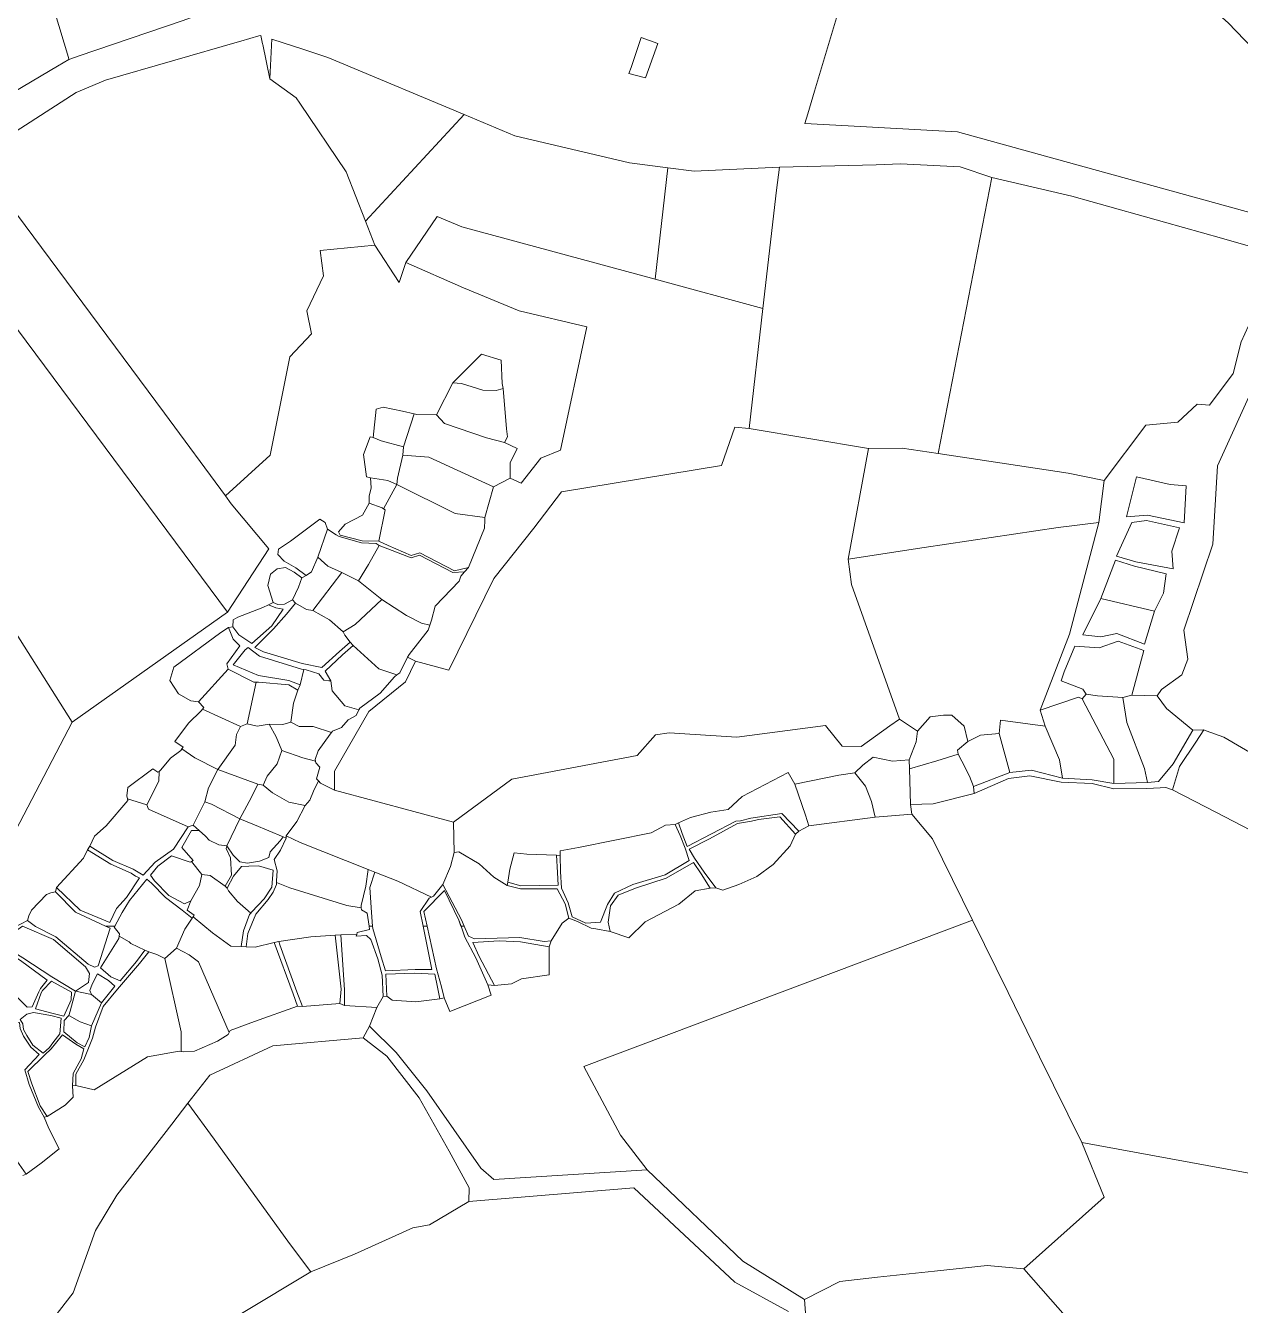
# Model space of a CAD drawing. Header units: metres. Extents: x 542555 to 550520, y 1840485 to 1846995.
# Drawn here: x 548111.2 to 548435.8, y 1841898.7 to 1842240.7 of the extents above; entities that cross this region are included whole.
import ezdxf

# ---------------------------------------------------------------- set-up
doc = ezdxf.new("R2010")
doc.units = ezdxf.units.M
doc.header["$MEASUREMENT"] = 0
doc.layers.add('Level 30', color=7, linetype='Continuous', lineweight=0)

msp = doc.modelspace()

# ---------------------------------------------------------------- linework, layer by layer
at = {"layer": 'Level 30', "color": 7, "linetype": 'Continuous', "lineweight": 0, "flags": 128}
for points in [[(548119.769, 1842229.8719), (548091.22, 1842213.03), (548091.11, 1842212.97), (548091.1, 1842212.99), (548090.8102, 1842213.9753), (548089.35, 1842218.94), (548081.8708, 1842244.3238), (548080.9719, 1842247.3747), (548077.7197, 1842258.4123), (548056.73, 1842329.65), (548079.3, 1842351.05), (548078.43, 1842353.71), (548083.72, 1842355.44), (548089.01, 1842344.49), (548114.71, 1842258.67), (548115.5958, 1842255.7116), (548115.9144, 1842254.6476), (548118.9421, 1842244.5362), (548122.66, 1842232.12), (548122.8, 1842231.66), (548119.769, 1842229.8719)], [(548472.2454, 1842200.9434), (548460.58, 1842184.61), (548386.31, 1842205.09), (548360.18, 1842212.3), (548355.18, 1842212.57), (548334.31, 1842213.7), (548319.39, 1842214.54), (548320.17, 1842217.13), (548321.97, 1842223.14), (548338.83, 1842279.38), (548358.98, 1842272.69), (548379.4, 1842268.13), (548420.44, 1842252.08), (548432.47, 1842241.44), (548450.12, 1842223.06), (548473.45, 1842202.63), (548472.2454, 1842200.9434)], [(548153.0219, 1842241.9573), (548125.5265, 1842232.589), (548122.8, 1842231.66), (548122.66, 1842232.12), (548118.9421, 1842244.5362), (548115.9144, 1842254.6476), (548115.5958, 1842255.7116), (548114.71, 1842258.67), (548150.71, 1842267.44), (548151.6866, 1842263.7457), (548154.4539, 1842253.2774), (548156.88, 1842244.1), (548156.92, 1842243.96), (548157.0561, 1842243.4326), (548157.08, 1842243.34), (548153.0219, 1842241.9573)], [(548195.1544, 1842230.8128), (548228.39, 1842216.9), (548202.02, 1842188.39), (548196.85, 1842201.61), (548184.4432, 1842219.9558), (548183.48, 1842221.38), (548176.44, 1842226.42), (548176.91, 1842235.34), (548176.92, 1842235.47), (548177, 1842237.07), (548185.52, 1842234.27), (548191.96, 1842232.15), (548195.1544, 1842230.8128)], [(548275.65, 1842237.52), (548280.1, 1842235.93), (548277.61, 1842228.92), (548276.81, 1842226.68), (548272.41, 1842227.88), (548272.96, 1842229.52), (548275.65, 1842237.52)], [(548282.81, 1842202.66), (548279.45, 1842172.88), (548227.78, 1842186.92), (548221.14, 1842189.67), (548212.81, 1842177.4), (548211.03, 1842172.04), (548204.5, 1842182.03), (548202.02, 1842188.39), (548228.39, 1842216.9), (548241.89, 1842211.24), (548272.52, 1842203.98), (548282.81, 1842202.66)], [(548176.21, 1842100.89), (548165.17, 1842083.88), (548095.0839, 1842178.18), (548080.97, 1842197.17), (548097.59, 1842205.38), (548111.0742, 1842187.2292), (548148.33, 1842137.08), (548164.58, 1842115.05), (548166.1, 1842112.85), (548176.21, 1842100.89)], [(548311.83, 1842196.67), (548308.21, 1842165.07), (548279.45, 1842172.88), (548282.81, 1842202.66), (548289.87, 1842201.76), (548312.59, 1842202.86), (548311.83, 1842196.67)], [(548369.34, 1842200.07), (548355.02, 1842126.29), (548345.37, 1842127.75), (548336.4, 1842127.65), (548304.53, 1842132.98), (548308.21, 1842165.07), (548311.83, 1842196.67), (548312.59, 1842202.86), (548338.44, 1842203.44), (548344.95, 1842203.74), (548360.86, 1842202.93), (548369.34, 1842200.07)], [(548430.68, 1842183.83), (548446.56, 1842179.36), (548445.39, 1842176.78), (548442.82, 1842171.14), (548435.99, 1842156.14), (548433.87, 1842147.7), (548427.52, 1842139.25), (548424.24, 1842139.53), (548419.03, 1842134.69), (548410.48, 1842133.92), (548399.36, 1842119.11), (548389.77, 1842121.04), (548355.02, 1842126.29), (548369.34, 1842200.07), (548390.7, 1842195.12), (548395.77, 1842193.69), (548415.45, 1842188.12), (548430.68, 1842183.83)], [(548080.97, 1842197.17), (548095.0839, 1842178.18), (548165.17, 1842083.88), (548123.62, 1842054.52), (548058.5496, 1842157.5045), (548052.79, 1842166.62), (548041.55, 1842183.88), (548050.95, 1842188.68), (548055.01, 1842189.95), (548070.17, 1842193.4), (548080.97, 1842197.17)], [(548308.21, 1842165.07), (548304.53, 1842132.98), (548300.66, 1842133.34), (548297.16, 1842123.13), (548254.42, 1842116.08), (548247.03, 1842106.33), (548236.27, 1842092.95), (548224.28, 1842068.42), (548215.38, 1842070.79), (548213.28, 1842071.89), (548213.65, 1842072.62), (548218.79, 1842079.1), (548219.24, 1842080.44), (548219.7, 1842081.78), (548220.62, 1842085.52), (548227.03, 1842092.23), (548227.5, 1842093.55), (548228.5, 1842094.7), (548229.5, 1842095.86), (548233.86, 1842106.39), (548233.87, 1842108.55), (548233.92, 1842109.2), (548236.18, 1842117.44), (548240.68, 1842119.72), (548243.6, 1842118.38), (548248.85, 1842125.08), (548254.12, 1842127.24), (548261.13, 1842160.18), (548243.08, 1842164.42), (548228.21, 1842170.58), (548212.81, 1842177.4), (548221.14, 1842189.67), (548227.78, 1842186.92), (548279.45, 1842172.88), (548308.21, 1842165.07)], [(548041.55, 1842183.88), (548052.79, 1842166.62), (548058.5496, 1842157.5045), (548123.62, 1842054.52), (548100.99, 1842011.15), (548018.1689, 1842140.6082), (548002.98, 1842164.35), (548018.12, 1842170.65), (548041.55, 1842183.88)], [(548225.37, 1842145.21), (548232.99, 1842152.9), (548238.3, 1842151.27), (548238.54, 1842145), (548238.77, 1842143.69), (548236.94, 1842143.18), (548233.41, 1842143.29), (548227.71, 1842145.05), (548225.37, 1842145.21)], [(548238.77, 1842143.69), (548239.7, 1842132.92), (548239.92, 1842130.82), (548239.19, 1842129.26), (548234.34, 1842130.51), (548223.09, 1842134.38), (548220.96, 1842136.69), (548225.37, 1842145.21), (548227.71, 1842145.05), (548233.41, 1842143.29), (548236.94, 1842143.18), (548238.77, 1842143.69)], [(548215.06, 1842136.89), (548212.14, 1842128.11), (548206.23, 1842129.7), (548204.05, 1842130.58), (548204.84, 1842138.16), (548206.76, 1842138.72), (548211.89, 1842137.68), (548215.06, 1842136.89)], [(548240.65, 1842123.82), (548240.68, 1842119.72), (548236.18, 1842117.44), (548218.93, 1842125.37), (548212, 1842125.87), (548212.14, 1842128.11), (548215.06, 1842136.89), (548215.74, 1842136.72), (548220.96, 1842136.69), (548223.09, 1842134.38), (548234.34, 1842130.51), (548239.19, 1842129.26), (548242.59, 1842127.66), (548240.65, 1842123.82)], [(548241.14, 1842039.31), (548225.54, 1842027.84), (548193.77, 1842036.39), (548193.75, 1842041.41), (548202.92, 1842057.4), (548212.75, 1842065.28), (548215.38, 1842070.79), (548224.28, 1842068.42), (548236.27, 1842092.95), (548247.03, 1842106.33), (548254.42, 1842116.08), (548297.16, 1842123.13), (548300.66, 1842133.34), (548304.53, 1842132.98), (548336.4, 1842127.65), (548331.02, 1842098.1), (548331.86, 1842091.3), (548344.73, 1842055.29), (548342.15, 1842053.57), (548334.48, 1842048.06), (548329.34, 1842048.1), (548324.91, 1842053.66), (548301.2, 1842050.54), (548283.18, 1842051.67), (548279.49, 1842051.15), (548274.62, 1842045.58), (548241.14, 1842039.31)], [(548212.14, 1842128.11), (548212, 1842125.87), (548210.61, 1842119.69), (548210.4, 1842118.01), (548209.74, 1842118.3), (548207.98, 1842119.14), (548203.4, 1842119.86), (548202.33, 1842120.09), (548201.5, 1842126.08), (548203.27, 1842130.82), (548204.05, 1842130.58), (548206.23, 1842129.7), (548212.14, 1842128.11)], [(548355.02, 1842126.29), (548389.77, 1842121.04), (548399.36, 1842119.11), (548397.93, 1842107.85), (548387.1, 1842106.53), (548351.29, 1842101.22), (548331.02, 1842098.1), (548336.4, 1842127.65), (548345.37, 1842127.75), (548355.02, 1842126.29)], [(548236.18, 1842117.44), (548233.92, 1842109.2), (548226.01, 1842110.27), (548210.4, 1842118.01), (548210.61, 1842119.69), (548212, 1842125.87), (548218.93, 1842125.37), (548236.18, 1842117.44)], [(548210.4, 1842118.01), (548206.88, 1842111.54), (548206.48, 1842111.81), (548203.01, 1842113.07), (548202.98, 1842114.91), (548203.56, 1842117.11), (548203.4, 1842119.86), (548207.98, 1842119.14), (548209.74, 1842118.3), (548210.4, 1842118.01)], [(548420.7, 1842107.78), (548410.92, 1842109.89), (548405.31, 1842109.44), (548408.02, 1842120.06), (548416.96, 1842118.05), (548421.3, 1842117.67), (548420.7, 1842107.78)], [(548233.86, 1842106.39), (548229.5, 1842095.86), (548225.77, 1842095.01), (548216.57, 1842099.76), (548214.26, 1842099.04), (548208.12, 1842101.73), (548205.57, 1842102.91), (548207.29, 1842111.26), (548206.88, 1842111.54), (548210.4, 1842118.01), (548226.01, 1842110.27), (548233.92, 1842109.2), (548233.87, 1842108.55), (548233.86, 1842106.39)], [(548206.88, 1842111.54), (548207.29, 1842111.26), (548205.57, 1842102.91), (548201.14, 1842102.96), (548195.27, 1842104.5), (548194.82, 1842105.39), (548196.6, 1842107.45), (548201.26, 1842109.86), (548203.01, 1842113.07), (548206.48, 1842111.81), (548206.88, 1842111.54)], [(548191.91, 1842106.11), (548189.26, 1842098.65), (548187.63, 1842094.68), (548186.14, 1842093.76), (548183.39, 1842095.76), (548180.34, 1842097.56), (548178.6, 1842099.29), (548178.74, 1842100.76), (548182, 1842102.92), (548189.84, 1842108.82), (548191.27, 1842107.86), (548191.91, 1842106.11)], [(548202.86, 1842096.62), (548200.17, 1842092.34), (548195.69, 1842094.52), (548191.97, 1842096.19), (548189.26, 1842098.65), (548191.91, 1842106.11), (548194.23, 1842104.61), (548195.03, 1842104.15), (548200.99, 1842102.46), (548204.86, 1842102.28), (548205.69, 1842101.73), (548202.86, 1842096.62)], [(548331.02, 1842098.1), (548351.29, 1842101.22), (548387.1, 1842106.53), (548397.93, 1842107.85), (548390.14, 1842078.08), (548382.3, 1842057.75), (548383.6, 1842053.48), (548371.66, 1842055.02), (548371.34, 1842051.48), (548366.32, 1842051.05), (548362.96, 1842049.32), (548361.95, 1842053.46), (548358.63, 1842056.38), (548356.41, 1842056.4), (548352.88, 1842055.96), (548349.52, 1842052.11), (548344.73, 1842055.29), (548331.86, 1842091.3), (548331.02, 1842098.1)], [(548417.44, 1842100.25), (548417.84, 1842095.5), (548407.85, 1842097.39), (548402.64, 1842098.92), (548406.8, 1842107.89), (548410.64, 1842108.38), (548419.46, 1842106.47), (548417.44, 1842100.25)], [(548219.7, 1842081.78), (548219.24, 1842080.44), (548217.02, 1842081), (548212.94, 1842082.99), (548206.41, 1842087.27), (548200.17, 1842092.34), (548202.86, 1842096.62), (548205.69, 1842101.73), (548214.19, 1842098.47), (548216.41, 1842099.14), (548225.35, 1842094.56), (548228.5, 1842094.7), (548227.5, 1842093.55), (548227.03, 1842092.23), (548220.62, 1842085.52), (548219.7, 1842081.78)], [(548184.14, 1842090.58), (548182.48, 1842087.22), (548180.4, 1842086.06), (548178.59, 1842085.99), (548177.32, 1842086.54), (548175.95, 1842091.06), (548176.64, 1842094.08), (548178.41, 1842095.5), (548180.69, 1842095.82), (548182.96, 1842094.65), (548185.06, 1842093.09), (548184.14, 1842090.58)], [(548195.69, 1842094.52), (548187.94, 1842084.37), (548186.28, 1842084.68), (548183.35, 1842086.32), (548182.48, 1842087.22), (548184.14, 1842090.58), (548185.06, 1842093.09), (548186.14, 1842093.76), (548187.63, 1842094.68), (548189.26, 1842098.65), (548191.97, 1842096.19), (548195.69, 1842094.52)], [(548415.92, 1842094.19), (548415.24, 1842089.02), (548412.81, 1842084.22), (548398.51, 1842087.57), (548402.43, 1842097.8), (548407.5, 1842096.24), (548415.92, 1842094.19)], [(548200.17, 1842092.34), (548206.41, 1842087.27), (548199.31, 1842080.65), (548196.04, 1842078.65), (548192.41, 1842081.87), (548187.94, 1842084.37), (548195.69, 1842094.52), (548200.17, 1842092.34)], [(548197.95, 1842075.88), (548198.73, 1842075.03), (548198.02, 1842074.35), (548195.85, 1842072.49), (548191.28, 1842068.14), (548192.77, 1842065.53), (548192.27, 1842065.58), (548190.89, 1842065.76), (548189.6, 1842067.46), (548186.16, 1842068.55), (548185.56, 1842068.64), (548184.96, 1842068.72), (548173.71, 1842072.19), (548170.69, 1842074.52), (548169.85, 1842073.83), (548166.65, 1842069.85), (548173.45, 1842067.04), (548181.55, 1842065.63), (548184.56, 1842064.46), (548183.99, 1842063.04), (548181.53, 1842064.5), (548173.46, 1842065.25), (548172.82, 1842065.22), (548172.19, 1842065.2), (548165.3, 1842068.72), (548164.95, 1842070.13), (548168.42, 1842074.9), (548166.7, 1842076.68), (548165.42, 1842079.79), (548166.61, 1842079.98), (548168.22, 1842077.83), (548171.67, 1842075.52), (548176.97, 1842080.23), (548180.07, 1842084.72), (548178.11, 1842085.12), (548176.07, 1842085.88), (548177.32, 1842086.54), (548178.59, 1842085.99), (548180.4, 1842086.06), (548182.48, 1842087.22), (548183.35, 1842086.32), (548180.92, 1842083.43), (548177.46, 1842079.44), (548172.47, 1842074.44), (548174.75, 1842073.29), (548185.08, 1842070.18), (548190.36, 1842069.16), (548195.11, 1842073.4), (548197.95, 1842075.88)], [(548178.11, 1842085.12), (548180.07, 1842084.72), (548176.97, 1842080.23), (548171.67, 1842075.52), (548168.22, 1842077.83), (548166.61, 1842079.98), (548166.7, 1842081.91), (548167.95, 1842082.62), (548174.61, 1842085.18), (548176.07, 1842085.88), (548178.11, 1842085.12)], [(548196.04, 1842078.65), (548196.52, 1842077.81), (548197.95, 1842075.88), (548195.11, 1842073.4), (548190.36, 1842069.16), (548185.08, 1842070.18), (548174.75, 1842073.29), (548172.47, 1842074.44), (548177.46, 1842079.44), (548180.92, 1842083.43), (548183.35, 1842086.32), (548186.28, 1842084.68), (548187.94, 1842084.37), (548192.41, 1842081.87), (548196.04, 1842078.65)], [(548213.65, 1842072.62), (548213.28, 1842071.89), (548211.17, 1842067.71), (548210.42, 1842067.2), (548205.61, 1842068.79), (548198.73, 1842075.03), (548197.95, 1842075.88), (548196.52, 1842077.81), (548196.04, 1842078.65), (548199.31, 1842080.65), (548206.41, 1842087.27), (548212.94, 1842082.99), (548217.02, 1842081), (548219.24, 1842080.44), (548218.79, 1842079.1), (548213.65, 1842072.62)], [(548398.51, 1842087.57), (548412.81, 1842084.22), (548410.12, 1842075.33), (548402.74, 1842078.2), (548398.45, 1842077.33), (548393.65, 1842077.83), (548398.51, 1842087.57)], [(548164.95, 1842070.13), (548165.3, 1842068.72), (548157.38, 1842059.93), (548155.38, 1842060.22), (548152.04, 1842062.12), (548149.72, 1842065.65), (548150.85, 1842069.24), (548163.34, 1842078.52), (548165.42, 1842079.79), (548166.7, 1842076.68), (548168.42, 1842074.9), (548164.95, 1842070.13)], [(548409.94, 1842073.65), (548406.8, 1842061.73), (548404.37, 1842061.1), (548397.58, 1842061.53), (548394.57, 1842061.99), (548393.63, 1842063.36), (548387.91, 1842065.59), (548388.68, 1842068), (548391.51, 1842074.84), (548398.02, 1842074.35), (548403.15, 1842076.16), (548409.94, 1842073.65)], [(548185.56, 1842068.64), (548184.56, 1842064.46), (548181.55, 1842065.63), (548173.45, 1842067.04), (548166.65, 1842069.85), (548169.85, 1842073.83), (548170.69, 1842074.52), (548173.71, 1842072.19), (548184.96, 1842068.72), (548185.56, 1842068.64)], [(548213.28, 1842071.89), (548215.38, 1842070.79), (548212.75, 1842065.28), (548202.92, 1842057.4), (548193.75, 1842041.41), (548193.77, 1842036.39), (548189.98, 1842038.22), (548189.46, 1842038.84), (548188.96, 1842039.42), (548189.81, 1842042.48), (548188.74, 1842043.67), (548188.66, 1842044.11), (548188.58, 1842044.55), (548189.38, 1842046.85), (548192.59, 1842051.34), (548192.92, 1842051.75), (548193.25, 1842052.16), (548195.65, 1842053.13), (548197.38, 1842055.19), (548199.49, 1842056.28), (548200.22, 1842057.82), (548200.47, 1842058.26), (548205.93, 1842062.29), (548209.76, 1842066.65), (548210.42, 1842067.2), (548211.17, 1842067.71), (548213.28, 1842071.89)], [(548200.47, 1842058.26), (548200.22, 1842057.82), (548196.51, 1842058.87), (548193.14, 1842062.89), (548192.77, 1842065.53), (548191.28, 1842068.14), (548195.85, 1842072.49), (548198.02, 1842074.35), (548198.73, 1842075.03), (548205.61, 1842068.79), (548210.42, 1842067.2), (548209.76, 1842066.65), (548205.93, 1842062.29), (548200.47, 1842058.26)], [(548172.82, 1842065.22), (548170.4, 1842054.04), (548168.59, 1842053.37), (548158.49, 1842058.01), (548158.85, 1842058.43), (548157.38, 1842059.93), (548165.3, 1842068.72), (548172.19, 1842065.2), (548172.82, 1842065.22)], [(548193.25, 1842052.16), (548192.92, 1842051.75), (548188.09, 1842053.39), (548184.28, 1842053.36), (548182.08, 1842054.49), (548182.76, 1842059.58), (548183.99, 1842063.04), (548184.56, 1842064.46), (548185.56, 1842068.64), (548186.16, 1842068.55), (548189.6, 1842067.46), (548190.89, 1842065.76), (548192.27, 1842065.58), (548192.77, 1842065.53), (548193.14, 1842062.89), (548196.51, 1842058.87), (548200.22, 1842057.82), (548199.49, 1842056.28), (548197.38, 1842055.19), (548195.65, 1842053.13), (548193.25, 1842052.16)], [(548182.76, 1842059.58), (548182.08, 1842054.49), (548179.91, 1842053.91), (548176.31, 1842053.98), (548173.05, 1842053.5), (548170.4, 1842054.04), (548172.82, 1842065.22), (548173.46, 1842065.25), (548181.53, 1842064.5), (548183.99, 1842063.04), (548182.76, 1842059.58)], [(548404.37, 1842061.1), (548405.46, 1842054.46), (548410.16, 1842042.1), (548410.99, 1842038.42), (548401.96, 1842038.16), (548401.98, 1842044.68), (548393.45, 1842060.73), (548394.57, 1842061.99), (548397.58, 1842061.53), (548404.37, 1842061.1)], [(548413.54, 1842061.52), (548416.04, 1842058.15), (548423.02, 1842052.42), (548417.77, 1842043.35), (548413.93, 1842038.63), (548410.99, 1842038.42), (548410.16, 1842042.1), (548405.46, 1842054.46), (548404.37, 1842061.1), (548406.8, 1842061.73), (548413.54, 1842061.52)], [(548401.98, 1842044.68), (548401.96, 1842038.16), (548396.15, 1842039.15), (548388.24, 1842039.57), (548387.4, 1842044.43), (548383.6, 1842053.48), (548382.3, 1842057.75), (548392.52, 1842061.17), (548393.45, 1842060.73), (548401.98, 1842044.68)], [(548167.17, 1842048.34), (548162.61, 1842041.86), (548156.45, 1842045.02), (548152.97, 1842047.38), (548153.31, 1842047.88), (548151.1, 1842049.33), (548154.73, 1842054.24), (548158.11, 1842057.56), (548158.49, 1842058.01), (548168.59, 1842053.37), (548167.58, 1842051.24), (548167.17, 1842048.34)], [(548344.73, 1842055.29), (548349.52, 1842052.11), (548349.13, 1842049.24), (548347.26, 1842044.44), (548342.85, 1842044.11), (548337.66, 1842045.15), (548334.9, 1842043.07), (548332.79, 1842040.95), (548328.48, 1842040.36), (548316.73, 1842037.97), (548314.98, 1842041.08), (548302.62, 1842034.67), (548298.89, 1842031.18), (548294.27, 1842030.48), (548288.84, 1842029.07), (548285.68, 1842027.58), (548284.75, 1842027.17), (548282.16, 1842027.04), (548278.34, 1842024.91), (548258.91, 1842021.03), (548254.04, 1842020.17), (548254.03, 1842018.93), (548253.07, 1842019.02), (548245.09, 1842019.23), (548241.74, 1842019.57), (548240.55, 1842015.27), (548240.07, 1842011.81), (548239.91, 1842010.92), (548236.31, 1842013.13), (548232.38, 1842016.69), (548226.98, 1842019.85), (548225.74, 1842019.74), (548225.54, 1842027.84), (548241.14, 1842039.31), (548274.62, 1842045.58), (548279.49, 1842051.15), (548283.18, 1842051.67), (548301.2, 1842050.54), (548324.91, 1842053.66), (548329.34, 1842048.1), (548334.48, 1842048.06), (548342.15, 1842053.57), (548344.73, 1842055.29)], [(548349.52, 1842052.11), (548352.88, 1842055.96), (548356.41, 1842056.4), (548358.63, 1842056.38), (548361.95, 1842053.46), (548362.96, 1842049.32), (548360.22, 1842047.03), (548360.35, 1842045.98), (548354.63, 1842044.21), (548347.34, 1842042.09), (548347.26, 1842044.44), (548349.13, 1842049.24), (548349.52, 1842052.11)], [(548383.6, 1842053.48), (548387.4, 1842044.43), (548388.24, 1842039.57), (548379.96, 1842041.69), (548374.18, 1842041.04), (548371.34, 1842051.48), (548371.66, 1842055.02), (548383.6, 1842053.48)], [(548175.78, 1842040.08), (548174.71, 1842037.71), (548173.29, 1842038), (548162.61, 1842041.86), (548167.17, 1842048.34), (548167.58, 1842051.24), (548168.59, 1842053.37), (548170.4, 1842054.04), (548173.05, 1842053.5), (548176.31, 1842053.98), (548178.14, 1842050.59), (548179.65, 1842046.94), (548178.46, 1842043.41), (548175.78, 1842040.08)], [(548188.58, 1842044.55), (548188.66, 1842044.11), (548185.26, 1842044.97), (548179.65, 1842046.94), (548178.14, 1842050.59), (548176.31, 1842053.98), (548179.91, 1842053.91), (548182.08, 1842054.49), (548184.28, 1842053.36), (548188.09, 1842053.39), (548192.92, 1842051.75), (548192.59, 1842051.34), (548189.38, 1842046.85), (548188.58, 1842044.55)], [(548371.34, 1842051.48), (548374.18, 1842041.04), (548364.47, 1842037.31), (548363.43, 1842040.07), (548361.34, 1842044.12), (548360.35, 1842045.98), (548360.22, 1842047.03), (548362.96, 1842049.32), (548366.32, 1842051.05), (548371.34, 1842051.48)], [(548419.52, 1842042.65), (548417.61, 1842036.47), (548415.86, 1842037.11), (548414.3454, 1842037.0209), (548410.76, 1842036.81), (548401.96, 1842036.75), (548396.12, 1842038.12), (548387.84, 1842038.47), (548379.52, 1842040.16), (548373.81, 1842039.49), (548364.62, 1842035.49), (548364.47, 1842037.31), (548374.18, 1842041.04), (548379.96, 1842041.69), (548388.24, 1842039.57), (548396.15, 1842039.15), (548401.96, 1842038.16), (548410.99, 1842038.42), (548413.93, 1842038.63), (548417.77, 1842043.35), (548423.02, 1842052.42), (548426.02, 1842052.44), (548423.8361, 1842049.1507), (548419.52, 1842042.65)], [(548426.02, 1842052.44), (548426.6357, 1842052.22), (548431.31, 1842050.55), (548441.8134, 1842044.4111), (548447.41, 1842041.14), (548440.96, 1842030.73), (548438.45, 1842025.68), (548429.3728, 1842030.3798), (548417.61, 1842036.47), (548419.52, 1842042.65), (548423.8361, 1842049.1507), (548426.02, 1842052.44)], [(548152.97, 1842047.38), (548156.45, 1842045.02), (548162.61, 1842041.86), (548160.06, 1842036.97), (548159.09, 1842033.28), (548155.97, 1842026.96), (548154.66, 1842026.52), (548144.08, 1842031.32), (548143.61, 1842032.43), (548146.83, 1842038.73), (548146.86, 1842041.38), (548147.34, 1842041.75), (548149.9, 1842044.87), (548152.68, 1842046.96), (548152.97, 1842047.38)], [(548188.96, 1842039.42), (548189.46, 1842038.84), (548188.14, 1842036.09), (548187.18, 1842033.66), (548185.92, 1842032.24), (548181.56, 1842033.15), (548177.17, 1842035.6), (548174.71, 1842037.71), (548175.78, 1842040.08), (548178.46, 1842043.41), (548179.65, 1842046.94), (548185.26, 1842044.97), (548188.66, 1842044.11), (548188.74, 1842043.67), (548189.81, 1842042.48), (548188.96, 1842039.42)], [(548347.6, 1842032.51), (548347.98, 1842029.9), (548338.16, 1842029.16), (548337.25, 1842033.35), (548335.62, 1842037.44), (548332.79, 1842040.95), (548334.9, 1842043.07), (548337.66, 1842045.15), (548342.85, 1842044.11), (548347.26, 1842044.44), (548347.34, 1842042.09), (548347.6, 1842032.51)], [(548353.7, 1842032.71), (548347.6, 1842032.51), (548347.34, 1842042.09), (548354.63, 1842044.21), (548360.35, 1842045.98), (548361.34, 1842044.12), (548363.43, 1842040.07), (548364.47, 1842037.31), (548364.62, 1842035.49), (548353.7, 1842032.71)], [(548138.45, 1842034.08), (548138.29, 1842034.81), (548138.53, 1842037.03), (548145.17, 1842042.02), (548146.57, 1842041.16), (548146.86, 1842041.38), (548146.83, 1842038.73), (548143.61, 1842032.43), (548138.45, 1842034.08)], [(548162.61, 1842041.86), (548173.29, 1842038), (548171.57, 1842034.49), (548168.43, 1842028.65), (548160.84, 1842032.6), (548159.09, 1842033.28), (548160.06, 1842036.97), (548162.61, 1842041.86)], [(548320.5, 1842026.79), (548317.76, 1842025.39), (548313.24, 1842030.16), (548304.96, 1842028.84), (548302.2, 1842028.19), (548300.96, 1842028.11), (548287.99, 1842021.28), (548286.67, 1842024.73), (548285.68, 1842027.58), (548288.84, 1842029.07), (548294.27, 1842030.48), (548298.89, 1842031.18), (548302.62, 1842034.67), (548314.98, 1842041.08), (548316.73, 1842037.97), (548316.76, 1842037.92), (548319.57, 1842029.66), (548320.5, 1842026.79)], [(548183.65, 1842027.95), (548180.86, 1842024.13), (548180.81, 1842023.57), (548180, 1842023.91), (548172.33, 1842027.1), (548168.43, 1842028.65), (548171.57, 1842034.49), (548173.29, 1842038), (548174.71, 1842037.71), (548177.17, 1842035.6), (548181.56, 1842033.15), (548185.92, 1842032.24), (548183.65, 1842027.95)], [(548225.54, 1842027.84), (548225.74, 1842019.74), (548224.78, 1842015.95), (548222.7, 1842011.15), (548220.2, 1842008.01), (548219.62, 1842007.74), (548210.69, 1842012), (548204.48, 1842014.46), (548202.78, 1842015.13), (548184.56, 1842022.36), (548180.86, 1842024.13), (548183.65, 1842027.95), (548185.92, 1842032.24), (548187.18, 1842033.66), (548188.14, 1842036.09), (548189.46, 1842038.84), (548189.98, 1842038.22), (548193.77, 1842036.39), (548225.54, 1842027.84)], [(548338.16, 1842029.16), (548320.5, 1842026.79), (548319.57, 1842029.66), (548316.76, 1842037.92), (548316.73, 1842037.97), (548328.48, 1842040.36), (548332.79, 1842040.95), (548335.62, 1842037.44), (548337.25, 1842033.35), (548338.16, 1842029.16)], [(548143.61, 1842032.43), (548144.08, 1842031.32), (548154.66, 1842026.52), (548150.7, 1842020.6), (548145.79, 1842017.12), (548142.61, 1842013.67), (548139.94, 1842015.22), (548134.49, 1842017.6), (548128.42, 1842021.35), (548129.65, 1842024.02), (548132.77, 1842026.78), (548138.56, 1842033.59), (548138.45, 1842034.08), (548143.61, 1842032.43)], [(548168.43, 1842028.65), (548164.99, 1842021.49), (548162.85, 1842021.77), (548160.29, 1842022.97), (548159.26, 1842024.08), (548157.6, 1842025.54), (548155.97, 1842026.96), (548159.09, 1842033.28), (548160.84, 1842032.6), (548168.43, 1842028.65)], [(548168.43, 1842028.65), (548172.33, 1842027.1), (548180, 1842023.91), (548179.24, 1842022.81), (548176.52, 1842019.83), (548176.22, 1842018.32), (548173.69, 1842017.34), (548170.49, 1842016.84), (548168.41, 1842017.23), (548166.63, 1842018.95), (548164.99, 1842021.49), (548168.43, 1842028.65)], [(548270.18, 1841944.15), (548277.26, 1841934.92), (548236.33, 1841932.31), (548232.87, 1841935.34), (548218.39, 1841955.99), (548210.25, 1841966.28), (548203.13, 1841973.27), (548205.06, 1841978.27), (548206.76, 1841981.23), (548207.73, 1841981.26), (548209.12, 1841980.21), (548215.47, 1841979.78), (548221.86, 1841980.62), (548223.01, 1841980.85), (548224.53, 1841977.19), (548235.57, 1841981.61), (548234.74, 1841984.32), (548236.45, 1841984.18), (548241.07, 1841984.56), (548243.74, 1841985.92), (548251.13, 1841987.02), (548251.08, 1841994.49), (548251.6, 1841996.05), (548254.54, 1842000.79), (548256.36, 1842002.14), (548258.63, 1842001.29), (548262.34, 1841999.44), (548263.52, 1841999.34), (548267.37, 1841998.58), (548272.41, 1841996.87), (548276.73, 1842001.17), (548285.71, 1842005.92), (548290.14, 1842009.49), (548294.14, 1842010.14), (548295.59, 1842010.25), (548297.48, 1842009.63), (548301.78, 1842011.13), (548306.54, 1842013.26), (548310.95, 1842016.46), (548315.5, 1842021.48), (548316.94, 1842024.63), (548317.76, 1842025.39), (548320.5, 1842026.79), (548338.16, 1842029.16), (548347.98, 1842029.9), (548353.53, 1842023.33), (548364.19, 1842001.61), (548260.37, 1841962.47), (548270.18, 1841944.15)], [(548317.76, 1842025.39), (548316.94, 1842024.63), (548312.69, 1842029.24), (548306.98, 1842028.47), (548305.12, 1842028.03), (548301.42, 1842027.47), (548293.97, 1842023.37), (548288.5, 1842020.56), (548289.93, 1842018.16), (548292.52, 1842014.45), (548295.59, 1842010.25), (548294.14, 1842010.14), (548291.67, 1842014.02), (548289.63, 1842016.98), (548282.39, 1842012.84), (548274.12, 1842010.2), (548269.54, 1842008.25), (548267.51, 1842005.45), (548266.84, 1842001.04), (548267.37, 1841998.58), (548263.52, 1841999.34), (548262.34, 1841999.44), (548258.63, 1842001.29), (548256.36, 1842002.14), (548255.4, 1842005.97), (548253.24, 1842009.98), (548243.45, 1842009.96), (548239.91, 1842010.92), (548240.07, 1842011.81), (548243.52, 1842010.76), (548253.46, 1842010.93), (548253.35, 1842014.34), (548253.07, 1842019.02), (548254.03, 1842018.93), (548254.1, 1842014.6), (548254.43, 1842010.18), (548256.18, 1842006.24), (548257.26, 1842002.5), (548260.9, 1842000.85), (548264.83, 1842001.04), (548266.7, 1842005.8), (548268.55, 1842008.81), (548273.49, 1842011.1), (548282.08, 1842013.7), (548288.48, 1842017.6), (548287.47, 1842020.89), (548286.05, 1842024.2), (548284.75, 1842027.17), (548285.68, 1842027.58), (548286.67, 1842024.73), (548287.99, 1842021.28), (548300.96, 1842028.11), (548302.2, 1842028.19), (548304.96, 1842028.84), (548313.24, 1842030.16), (548317.76, 1842025.39)], [(548297.48, 1842009.63), (548295.59, 1842010.25), (548292.52, 1842014.45), (548289.93, 1842018.16), (548288.5, 1842020.56), (548293.97, 1842023.37), (548301.42, 1842027.47), (548305.12, 1842028.03), (548306.98, 1842028.47), (548312.69, 1842029.24), (548316.94, 1842024.63), (548315.5, 1842021.48), (548310.95, 1842016.46), (548306.54, 1842013.26), (548301.78, 1842011.13), (548297.48, 1842009.63)], [(548155.97, 1842026.96), (548157.6, 1842025.54), (548155.53, 1842025.55), (548152.97, 1842021.03), (548155.97, 1842017.55), (548155.51, 1842017.29), (548155.19, 1842017.1), (548150.21, 1842018.83), (548146.56, 1842016), (548144.6, 1842013.6), (548145.68, 1842012.08), (548149.46, 1842008.18), (548153.64, 1842005.97), (548155.39, 1842006.78), (548154.36, 1842004.32), (548156.29, 1842002.92), (548155.98, 1842002.46), (548155.76, 1842002.15), (548153.01, 1842004.24), (548148.56, 1842007.71), (548144.89, 1842011.53), (548143.65, 1842012.6), (548139.01, 1842006.87), (548137.01, 1842003.7), (548135.03, 1842000), (548132.58, 1842000), (548124.54, 1842003.75), (548119.22, 1842009.15), (548119.44, 1842010.38), (548125.79, 1842004.3), (548133.7, 1842000.98), (548135.54, 1842004.72), (548138.15, 1842007.63), (548141.64, 1842012.93), (548140.54, 1842013.34), (548139.38, 1842014.17), (548133.97, 1842016.62), (548127.75, 1842020.39), (548128.42, 1842021.35), (548134.49, 1842017.6), (548139.94, 1842015.22), (548142.61, 1842013.67), (548145.79, 1842017.12), (548150.7, 1842020.6), (548154.66, 1842026.52), (548155.97, 1842026.96)], [(548164.99, 1842021.49), (548164.84, 1842020.74), (548165.97, 1842018.26), (548166.22, 1842013.61), (548164.57, 1842010.72), (548160.53, 1842013.52), (548158.3, 1842013.86), (548155.51, 1842017.29), (548155.97, 1842017.55), (548152.97, 1842021.03), (548155.53, 1842025.55), (548157.6, 1842025.54), (548159.26, 1842024.08), (548160.29, 1842022.97), (548162.85, 1842021.77), (548164.99, 1842021.49)], [(548180.86, 1842024.13), (548184.56, 1842022.36), (548202.78, 1842015.13), (548202.15, 1842010.74), (548200.85, 1842005.49), (548200.89, 1842004.94), (548197.07, 1842005.55), (548181.78, 1842010.24), (548178.26, 1842011.65), (548178.25, 1842012.16), (548178.41, 1842014.76), (548177.59, 1842017.86), (548179.33, 1842020.36), (548180.81, 1842023.57), (548180.86, 1842024.13)], [(548284.75, 1842027.17), (548286.05, 1842024.2), (548287.47, 1842020.89), (548288.48, 1842017.6), (548282.08, 1842013.7), (548273.49, 1842011.1), (548268.55, 1842008.81), (548266.7, 1842005.8), (548264.83, 1842001.04), (548260.9, 1842000.85), (548257.26, 1842002.5), (548256.18, 1842006.24), (548254.43, 1842010.18), (548254.1, 1842014.6), (548254.03, 1842018.93), (548254.04, 1842020.17), (548258.91, 1842021.03), (548278.34, 1842024.91), (548282.16, 1842027.04), (548284.75, 1842027.17)], [(548180, 1842023.91), (548180.81, 1842023.57), (548179.33, 1842020.36), (548177.59, 1842017.86), (548178.41, 1842014.76), (548178.25, 1842012.16), (548178.26, 1842011.65), (548178.27, 1842011.14), (548177.33, 1842009.1), (548176.04, 1842007.17), (548172.69, 1842003.21), (548170.6, 1841998.06), (548170.17, 1841994.5), (548168.79, 1841994.54), (548169.44, 1841998.78), (548171.08, 1842003.09), (548171.43, 1842003.51), (548171.68, 1842003.81), (548174.92, 1842007.35), (548177.01, 1842010.39), (548177.39, 1842014.97), (548173.42, 1842016.11), (548170.88, 1842016.07), (548168.88, 1842015.93), (548166.8, 1842013.35), (548165.09, 1842010.2), (548164.57, 1842010.72), (548166.22, 1842013.61), (548165.97, 1842018.26), (548164.84, 1842020.74), (548164.99, 1842021.49), (548166.63, 1842018.95), (548168.41, 1842017.23), (548170.49, 1842016.84), (548173.69, 1842017.34), (548176.22, 1842018.32), (548176.52, 1842019.83), (548179.24, 1842022.81), (548180, 1842023.91)], [(548141.64, 1842012.93), (548138.15, 1842007.63), (548135.54, 1842004.72), (548133.7, 1842000.98), (548125.79, 1842004.3), (548119.44, 1842010.38), (548126.71, 1842018.22), (548127.75, 1842020.39), (548133.97, 1842016.62), (548139.38, 1842014.17), (548140.54, 1842013.34), (548141.64, 1842012.93)], [(548155.51, 1842017.29), (548158.3, 1842013.86), (548157.66, 1842010.92), (548155.39, 1842006.78), (548153.64, 1842005.97), (548149.46, 1842008.18), (548145.68, 1842012.08), (548144.6, 1842013.6), (548146.56, 1842016), (548150.21, 1842018.83), (548155.19, 1842017.1), (548155.51, 1842017.29)], [(548254.54, 1842000.79), (548251.6, 1841996.05), (548249.8, 1841995.9), (548243.26, 1841997.01), (548231.19, 1841996.65), (548229.56, 1841997.36), (548228.42, 1842000), (548227.69, 1842001.69), (548222.7, 1842011.15), (548224.78, 1842015.95), (548225.74, 1842019.74), (548226.98, 1842019.85), (548232.38, 1842016.69), (548236.31, 1842013.13), (548239.91, 1842010.92), (548243.45, 1842009.96), (548253.24, 1842009.98), (548255.4, 1842005.97), (548256.36, 1842002.14), (548254.54, 1842000.79)], [(548253.46, 1842010.93), (548243.52, 1842010.76), (548240.07, 1842011.81), (548240.55, 1842015.27), (548241.74, 1842019.57), (548245.09, 1842019.23), (548253.07, 1842019.02), (548253.35, 1842014.34), (548253.46, 1842010.93)], [(548165.09, 1842010.2), (548165.46, 1842009.41), (548167.82, 1842006.64), (548171.43, 1842003.51), (548171.08, 1842003.09), (548169.44, 1841998.78), (548168.79, 1841994.54), (548166.07, 1841994.63), (548161.18, 1841998.25), (548155.98, 1842002.46), (548156.29, 1842002.92), (548154.36, 1842004.32), (548155.39, 1842006.78), (548157.66, 1842010.92), (548158.3, 1842013.86), (548160.53, 1842013.52), (548164.57, 1842010.72), (548165.09, 1842010.2)], [(548168.88, 1842015.93), (548170.88, 1842016.07), (548173.42, 1842016.11), (548177.39, 1842014.97), (548177.01, 1842010.39), (548174.92, 1842007.35), (548171.68, 1842003.81), (548171.43, 1842003.51), (548167.82, 1842006.64), (548165.46, 1842009.41), (548165.09, 1842010.2), (548166.8, 1842013.35), (548168.88, 1842015.93)], [(548202.78, 1842015.13), (548204.48, 1842014.46), (548203.19, 1842010.37), (548203.63, 1842003.68), (548203.91, 1842000), (548202.99, 1842000), (548202.44, 1842003.46), (548200.93, 1842004.4), (548200.89, 1842004.94), (548200.85, 1842005.49), (548202.15, 1842010.74), (548202.78, 1842015.13)], [(548219.74, 1841988.45), (548215.27, 1841988.42), (548207.41, 1841988.1), (548206.2, 1841991.85), (548203.96, 1841999.4), (548203.91, 1842000), (548203.63, 1842003.68), (548203.19, 1842010.37), (548204.48, 1842014.46), (548210.69, 1842012), (548219.62, 1842007.74), (548219.06, 1842007.46), (548216.64, 1842003.96), (548217.43, 1842000), (548219.74, 1841988.45)], [(548272.41, 1841996.87), (548267.37, 1841998.58), (548266.84, 1842001.04), (548267.51, 1842005.45), (548269.54, 1842008.25), (548274.12, 1842010.2), (548282.39, 1842012.84), (548289.63, 1842016.98), (548291.67, 1842014.02), (548294.14, 1842010.14), (548290.14, 1842009.49), (548285.71, 1842005.92), (548276.73, 1842001.17), (548272.41, 1841996.87)], [(548153.74, 1841999.23), (548151.49, 1841994.13), (548148.39, 1841991.35), (548146.27, 1841992.48), (548144.15, 1841993.19), (548143.09, 1841993.61), (548139.36, 1841995.34), (548138.92, 1841995.78), (548136.22, 1841997.34), (548136.27, 1841997.95), (548134.9, 1841999.76), (548135.03, 1842000), (548137.01, 1842003.7), (548139.01, 1842006.87), (548143.65, 1842012.6), (548144.89, 1842011.53), (548148.56, 1842007.71), (548153.01, 1842004.24), (548155.76, 1842002.15), (548153.74, 1841999.23)], [(548203.12, 1841999.14), (548199.8, 1841998.3), (548199.68, 1841997.78), (548195.4, 1841997.66), (548193.93, 1841997.59), (548187.46, 1841997.13), (548178.87, 1841995.87), (548177.65, 1841995.63), (548172.53, 1841994.42), (548170.17, 1841994.5), (548170.6, 1841998.06), (548172.69, 1842003.21), (548176.04, 1842007.17), (548177.33, 1842009.1), (548178.27, 1842011.14), (548178.26, 1842011.65), (548181.78, 1842010.24), (548197.07, 1842005.55), (548200.89, 1842004.94), (548200.93, 1842004.4), (548202.44, 1842003.46), (548202.99, 1842000), (548202.98, 1842000), (548203.12, 1841999.14)], [(548228.42, 1842000), (548227.55, 1842000), (548226.98, 1842001.62), (548223.1, 1842009.57), (548217.63, 1842003.96), (548218.49, 1842000), (548217.43, 1842000), (548216.64, 1842003.96), (548219.06, 1842007.46), (548219.62, 1842007.74), (548220.2, 1842008.01), (548222.7, 1842011.15), (548227.69, 1842001.69), (548228.42, 1842000)], [(548132.58, 1842000), (548133.8, 1841999.43), (548130.58, 1841989.44), (548129.65, 1841989.01), (548127.95, 1841989.82), (548119.3, 1841997.16), (548113.89, 1841999.91), (548111.71, 1842001.51), (548112.12, 1842002.79), (548112.83, 1842004.25), (548116.84, 1842008.51), (548117.95, 1842008.92), (548119.22, 1842009.15), (548124.54, 1842003.75), (548132.57, 1842000), (548132.58, 1842000)], [(548224.53, 1841977.19), (548223.01, 1841980.85), (548222.29, 1841983.82), (548220.97, 1841988.58), (548218.49, 1842000), (548217.63, 1842003.96), (548223.1, 1842009.57), (548226.98, 1842001.62), (548227.54, 1842000), (548227.55, 1842000), (548228.56, 1841997.08), (548231.52, 1841991.53), (548234.74, 1841984.32), (548235.57, 1841981.61), (548224.53, 1841977.19)], [(548165.84, 1841972.13), (548165.6, 1841971.58), (548157.43, 1841990.47), (548154.95, 1841992.34), (548151.49, 1841994.13), (548153.74, 1841999.23), (548155.76, 1842002.15), (548155.98, 1842002.46), (548161.18, 1841998.25), (548166.07, 1841994.63), (548168.79, 1841994.54), (548170.17, 1841994.5), (548172.53, 1841994.42), (548177.65, 1841995.63), (548182.71, 1841981.94), (548183.88, 1841978.63), (548172.4, 1841974.55), (548165.84, 1841972.13)], [(548399.36, 1841927.56), (548377.91, 1841908.45), (548368.13, 1841909.33), (548354.0622, 1841907.8165), (548338.8376, 1841906.1785), (548328.72, 1841905.09), (548319.35, 1841900.26), (548302.88, 1841910.51), (548277.26, 1841934.92), (548270.18, 1841944.15), (548260.37, 1841962.47), (548364.19, 1842001.61), (548373.688, 1841982.2559), (548382.1046, 1841965.1053), (548393.36, 1841942.17), (548399.36, 1841927.56)], [(548128.01, 1841984.95), (548124.59, 1841982.68), (548118.22, 1841986.51), (548110.47, 1841991.52), (548103.8, 1841995.66), (548106.04, 1841996.86), (548110.37, 1841999.97), (548118.7, 1841996.42), (548127.18, 1841989.14), (548128.32, 1841987.36), (548128.01, 1841984.95)], [(548136.22, 1841997.34), (548138.92, 1841995.78), (548139.36, 1841995.34), (548143.09, 1841993.61), (548140.85, 1841990.55), (548136.48, 1841985.38), (548133.99, 1841986.46), (548131.27, 1841988.9), (548136.16, 1841996.74), (548136.22, 1841997.34)], [(548193.93, 1841997.59), (548195.52, 1841983.14), (548195.14, 1841979.31), (548185.24, 1841978.54), (548183.65, 1841982.43), (548179.16, 1841994.99), (548178.87, 1841995.87), (548187.46, 1841997.13), (548193.93, 1841997.59)], [(548196.43, 1841978.83), (548195.14, 1841979.31), (548195.52, 1841983.14), (548193.93, 1841997.59), (548195.4, 1841997.66), (548196.42, 1841982.96), (548196.43, 1841978.83)], [(548206.76, 1841981.23), (548205.06, 1841978.27), (548196.43, 1841978.83), (548196.42, 1841982.96), (548195.4, 1841997.66), (548199.68, 1841997.78), (548199.57, 1841997.35), (548202.3, 1841997.55), (548203.46, 1841996.46), (548205.36, 1841991.3), (548206.47, 1841986.91), (548206.76, 1841981.23)], [(548223.01, 1841980.85), (548221.86, 1841980.62), (548221.28, 1841983.72), (548220.52, 1841987.19), (548215.16, 1841987.46), (548207.44, 1841987.15), (548207.73, 1841981.26), (548206.76, 1841981.23), (548206.47, 1841986.91), (548205.36, 1841991.3), (548203.46, 1841996.46), (548202.3, 1841997.55), (548199.57, 1841997.35), (548199.68, 1841997.78), (548199.8, 1841998.3), (548203.12, 1841999.14), (548202.99, 1842000), (548203.91, 1842000), (548203.96, 1841999.4), (548206.2, 1841991.85), (548207.41, 1841988.1), (548215.27, 1841988.42), (548219.74, 1841988.45), (548217.43, 1842000), (548218.49, 1842000), (548220.97, 1841988.58), (548222.29, 1841983.82), (548223.01, 1841980.85)], [(548251.6, 1841996.05), (548251.08, 1841994.49), (548243.43, 1841995.84), (548237.74, 1841996.08), (548230.72, 1841995.64), (548232.41, 1841991.89), (548236.45, 1841984.18), (548234.74, 1841984.32), (548231.52, 1841991.53), (548228.56, 1841997.08), (548227.55, 1842000), (548228.42, 1842000), (548229.56, 1841997.36), (548231.19, 1841996.65), (548243.26, 1841997.01), (548249.8, 1841995.9), (548251.6, 1841996.05)], [(548117, 1841985.54), (548115.21, 1841983.37), (548114.75, 1841982.48), (548112.99, 1841978.46), (548111.67, 1841978.38), (548108.65, 1841981.42), (548102.96, 1841984.38), (548098.57, 1841986.97), (548094.54, 1841989.78), (548096.74, 1841992.62), (548101.5, 1841996.18), (548103, 1841995.18), (548109.9, 1841990.8), (548117, 1841985.54)], [(548148.39, 1841991.35), (548152.81, 1841971.81), (548152.79, 1841966.5), (548152.21, 1841966.59), (548143.78, 1841965.1), (548129.53, 1841956.3), (548124.62, 1841957.41), (548124.64, 1841960.48), (548126.76, 1841964.28), (548129.1, 1841970.04), (548129.89, 1841973.05), (548131.98, 1841978.57), (548135.79, 1841983.15), (548141.68, 1841989.99), (548144.15, 1841993.19), (548146.27, 1841992.48), (548148.39, 1841991.35)], [(548153.37, 1841966.4), (548152.79, 1841966.5), (548152.81, 1841971.81), (548148.39, 1841991.35), (548151.49, 1841994.13), (548154.95, 1841992.34), (548157.43, 1841990.47), (548165.6, 1841971.58), (548165.36, 1841971.04), (548162.5, 1841969.28), (548156.37, 1841966.61), (548153.37, 1841966.4)], [(548185.24, 1841978.54), (548183.88, 1841978.63), (548182.71, 1841981.94), (548177.65, 1841995.63), (548178.87, 1841995.87), (548179.16, 1841994.99), (548183.65, 1841982.43), (548185.24, 1841978.54)], [(548251.08, 1841994.49), (548251.13, 1841987.02), (548243.74, 1841985.92), (548241.07, 1841984.56), (548236.45, 1841984.18), (548232.41, 1841991.89), (548230.72, 1841995.64), (548237.74, 1841996.08), (548243.43, 1841995.84), (548251.08, 1841994.49)], [(548135.09, 1841983.99), (548131.46, 1841979.5), (548128.81, 1841981.77), (548128.38, 1841982.86), (548128.97, 1841984.49), (548130.43, 1841987.29), (548133.35, 1841985.45), (548135.09, 1841983.99)], [(548209.12, 1841980.21), (548207.73, 1841981.26), (548207.44, 1841987.15), (548215.16, 1841987.46), (548220.52, 1841987.19), (548221.28, 1841983.72), (548221.86, 1841980.62), (548215.47, 1841979.78), (548209.12, 1841980.21)], [(548123.48, 1841982.36), (548123.38, 1841980.35), (548121.47, 1841975.95), (548118.19, 1841976.72), (548113.82, 1841977.9), (548115.34, 1841982.23), (548115.77, 1841982.81), (548118.1, 1841985.33), (548123.48, 1841982.36)], [(548131.46, 1841979.5), (548128.8, 1841973.38), (548125.84, 1841974.45), (548122.74, 1841976.16), (548123.12, 1841977.31), (548124.59, 1841982.68), (548128.81, 1841981.77), (548131.46, 1841979.5)], [(548117.96, 1841976.17), (548120.7, 1841975.44), (548120.36, 1841971.2), (548118.49, 1841968.84), (548117.59, 1841967.58), (548115.87, 1841966.04), (548113.19, 1841968.24), (548111.59, 1841970.77), (548110.64, 1841972.37), (548110.45, 1841973.95), (548109.77, 1841975.05), (548111.59, 1841976.47), (548113.35, 1841976.97), (548117.96, 1841976.17)], [(548122.74, 1841976.16), (548125.84, 1841974.45), (548128.8, 1841973.38), (548128.18, 1841970.22), (548127.02, 1841967.78), (548124.96, 1841968.87), (548121.4, 1841971.76), (548121.51, 1841974.83), (548122.74, 1841976.16)], [(548115.36, 1841936.67), (548111.39, 1841933.73), (548108.87, 1841937.27), (548099.32, 1841956.28), (548097, 1841960.05), (548096.9, 1841961.66), (548098.19, 1841963.12), (548101.15, 1841965.03), (548101.9, 1841969.04), (548108.31, 1841974.13), (548109.56, 1841974.22), (548109.75, 1841972.68), (548110.7, 1841970.59), (548112.65, 1841967.7), (548114.85, 1841965.7), (548111.04, 1841961.65), (548112.17, 1841957.7), (548114.67, 1841951.6), (548116.21, 1841948.98), (548117.45, 1841945.95), (548120.2, 1841940.5), (548115.36, 1841936.67)], [(548119.21, 1841968.63), (548121.1, 1841970.99), (548124.6, 1841968.43), (548126.76, 1841967.21), (548126.03, 1841964.56), (548123.91, 1841960.61), (548123.73, 1841957.38), (548123.92, 1841954.33), (548121.8, 1841952.13), (548117.02, 1841949.18), (548115.07, 1841952), (548112.89, 1841957.84), (548111.78, 1841961.14), (548116.24, 1841965.52), (548118.07, 1841967.27), (548119.21, 1841968.63)], [(548207.7, 1841965.28), (548216.37, 1841954.11), (548224.34, 1841939.91), (548229.72, 1841930.11), (548229.64, 1841926.46), (548219.14, 1841920.2), (548214.7, 1841919.37), (548199.1, 1841912.35), (548187.4, 1841907.6), (548181.75, 1841915.23), (548161.6, 1841943.06), (548154.52, 1841952.71), (548160.47, 1841960.18), (548177.23, 1841968.02), (548201.36, 1841970.21), (548207.7, 1841965.28)], [(548166.6, 1841870.51), (548164.98, 1841865.48), (548161.59, 1841859.96), (548144.13, 1841835.8), (548132.67, 1841841.83), (548096.53, 1841866.68), (548123.94, 1841902.03), (548129.89, 1841918.71), (548135.57, 1841928.1), (548150.31, 1841947.07), (548154.52, 1841952.71), (548161.6, 1841943.06), (548181.75, 1841915.23), (548187.4, 1841907.6), (548168.88, 1841896.51), (548165.16, 1841889.28), (548160.7, 1841886.35), (548161.39, 1841881.02), (548160.58, 1841875.94), (548166.6, 1841870.51)]]:
    msp.add_lwpolyline(points, close=True, dxfattribs=at)
for points in [[(548097.59, 1842205.38), (548124.71, 1842222.82), (548132.57, 1842226.12), (548168.35, 1842236.42), (548168.68, 1842236.51), (548173.55, 1842237.91), (548174.1, 1842238.02), (548174.55, 1842235.77), (548174.58, 1842235.64), (548176.44, 1842226.42), (548183.48, 1842221.38), (548184.4432, 1842219.9558), (548196.85, 1842201.61), (548202.02, 1842188.39), (548202.02, 1842188.39), (548204.5, 1842182.03), (548189.88, 1842180.59), (548190.8, 1842173.81), (548186.35, 1842164.48), (548187.62, 1842158.31), (548181.78, 1842152.18), (548176.6, 1842125.84), (548164.58, 1842115.05), (548148.33, 1842137.08), (548111.0742, 1842187.2292)], [(548100.99, 1842011.15), (548123.62, 1842054.52), (548165.17, 1842083.88), (548176.21, 1842100.89), (548166.1, 1842112.85), (548164.58, 1842115.05), (548176.6, 1842125.84), (548181.78, 1842152.18), (548187.62, 1842158.31), (548186.35, 1842164.48), (548190.8, 1842173.81), (548189.88, 1842180.59), (548204.5, 1842182.03), (548211.03, 1842172.04), (548212.81, 1842177.4), (548228.21, 1842170.58), (548243.08, 1842164.42), (548261.13, 1842160.18), (548254.12, 1842127.24), (548248.85, 1842125.08), (548243.6, 1842118.38), (548243.6, 1842118.38), (548240.68, 1842119.72), (548240.65, 1842123.82), (548242.59, 1842127.66), (548239.19, 1842129.26), (548239.92, 1842130.82), (548239.7, 1842132.92), (548238.77, 1842143.69), (548238.54, 1842145), (548238.3, 1842151.27), (548232.99, 1842152.9), (548225.37, 1842145.21), (548220.96, 1842136.69), (548215.74, 1842136.72), (548215.06, 1842136.89), (548211.89, 1842137.68), (548206.76, 1842138.72), (548204.84, 1842138.16), (548204.05, 1842130.58), (548203.27, 1842130.82), (548201.5, 1842126.08), (548202.33, 1842120.09), (548203.4, 1842119.86), (548203.56, 1842117.11), (548202.98, 1842114.91), (548203.01, 1842113.07), (548201.26, 1842109.86), (548196.6, 1842107.45), (548194.82, 1842105.39), (548195.27, 1842104.5), (548201.14, 1842102.96), (548205.57, 1842102.91), (548208.12, 1842101.73), (548214.26, 1842099.04), (548216.57, 1842099.76), (548225.77, 1842095.01), (548229.5, 1842095.86), (548228.5, 1842094.7), (548225.35, 1842094.56), (548216.41, 1842099.14), (548214.19, 1842098.47), (548205.69, 1842101.73), (548204.86, 1842102.28), (548200.99, 1842102.46), (548195.03, 1842104.15), (548194.23, 1842104.61), (548191.91, 1842106.11), (548191.27, 1842107.86), (548189.84, 1842108.82), (548182, 1842102.92), (548178.74, 1842100.76), (548178.6, 1842099.29), (548180.34, 1842097.56), (548183.39, 1842095.76), (548186.14, 1842093.76), (548185.06, 1842093.09), (548182.96, 1842094.65), (548180.69, 1842095.82), (548178.41, 1842095.5), (548176.64, 1842094.08), (548175.95, 1842091.06), (548177.32, 1842086.54), (548176.07, 1842085.88), (548174.61, 1842085.18), (548167.95, 1842082.62), (548166.7, 1842081.91), (548166.61, 1842079.98), (548165.42, 1842079.79), (548163.34, 1842078.52), (548150.85, 1842069.24), (548149.72, 1842065.65), (548152.04, 1842062.12), (548155.38, 1842060.22), (548157.38, 1842059.93), (548158.85, 1842058.43), (548158.49, 1842058.01), (548158.11, 1842057.56), (548154.73, 1842054.24), (548151.1, 1842049.33), (548153.31, 1842047.88), (548152.97, 1842047.38), (548152.68, 1842046.96), (548149.9, 1842044.87), (548147.34, 1842041.75), (548146.86, 1842041.38), (548146.57, 1842041.16), (548145.17, 1842042.02), (548138.53, 1842037.03), (548138.29, 1842034.81), (548138.45, 1842034.08), (548138.56, 1842033.59), (548132.77, 1842026.78), (548129.65, 1842024.02), (548128.42, 1842021.35), (548127.75, 1842020.39), (548126.71, 1842018.22), (548119.44, 1842010.38), (548119.22, 1842009.15), (548117.95, 1842008.92), (548116.84, 1842008.51), (548112.83, 1842004.25), (548112.12, 1842002.79), (548111.71, 1842001.51), (548101.5, 1841996.18)], [(548441.8134, 1842044.4111), (548431.31, 1842050.55), (548426.6357, 1842052.22), (548426.02, 1842052.44), (548423.02, 1842052.42), (548416.04, 1842058.15), (548413.54, 1842061.52), (548414.68, 1842063.28), (548420.12, 1842067.15), (548421.72, 1842071.38), (548420.62, 1842079.11), (548428.36, 1842102.1), (548429.64, 1842123), (548449.95, 1842167.73)], [(548465.71, 1841928.9), (548393.36, 1841942.17), (548382.1046, 1841965.1053), (548373.688, 1841982.2559), (548364.19, 1842001.61), (548353.53, 1842023.33), (548347.98, 1842029.9), (548347.6, 1842032.51), (548353.7, 1842032.71), (548364.62, 1842035.49), (548373.81, 1842039.49), (548379.52, 1842040.16), (548387.84, 1842038.47), (548396.12, 1842038.12), (548401.96, 1842036.75), (548410.76, 1842036.81), (548414.3454, 1842037.0209), (548415.86, 1842037.11), (548417.61, 1842036.47), (548429.3728, 1842030.3798), (548438.45, 1842025.68)], [(548110.51, 1841933.35), (548111.39, 1841933.73), (548115.36, 1841936.67), (548120.2, 1841940.5), (548117.45, 1841945.95), (548116.21, 1841948.98), (548117.02, 1841949.18), (548121.8, 1841952.13), (548123.92, 1841954.33), (548123.73, 1841957.38), (548124.62, 1841957.41), (548129.53, 1841956.3), (548143.78, 1841965.1), (548152.21, 1841966.59), (548152.79, 1841966.5), (548153.37, 1841966.4), (548156.37, 1841966.61), (548162.5, 1841969.28), (548165.36, 1841971.04), (548165.6, 1841971.58), (548165.84, 1841972.13), (548172.4, 1841974.55), (548183.88, 1841978.63), (548185.24, 1841978.54), (548195.14, 1841979.31), (548196.43, 1841978.83), (548196.43, 1841978.83), (548205.06, 1841978.27), (548203.13, 1841973.27), (548201.36, 1841970.21), (548177.23, 1841968.02), (548160.47, 1841960.18), (548154.52, 1841952.71), (548150.31, 1841947.07), (548135.57, 1841928.1), (548129.89, 1841918.71), (548123.94, 1841902.03), (548096.53, 1841866.68)], [(548315.01, 1841897.06), (548300.7, 1841904.85), (548273.69, 1841930.04), (548229.64, 1841926.46), (548229.72, 1841930.11), (548224.34, 1841939.91), (548216.37, 1841954.11), (548207.7, 1841965.28), (548201.36, 1841970.21), (548203.13, 1841973.27), (548210.25, 1841966.28), (548218.39, 1841955.99), (548232.87, 1841935.34), (548236.33, 1841932.31), (548277.26, 1841934.92), (548302.88, 1841910.51), (548319.35, 1841900.26), (548319.93, 1841891.78)], [(548389.55, 1841895.18), (548377.91, 1841908.45), (548399.36, 1841927.56), (548393.36, 1841942.17), (548465.71, 1841928.9), (548493.97, 1841912.09), (548483.81, 1841901.14), (548503.05, 1841889.22)], [(548168.88, 1841896.51), (548187.4, 1841907.6), (548199.1, 1841912.35), (548214.7, 1841919.37), (548219.14, 1841920.2), (548229.64, 1841926.46), (548273.69, 1841930.04), (548300.7, 1841904.85), (548315.01, 1841897.06)], [(548319.93, 1841891.78), (548319.35, 1841900.26), (548328.72, 1841905.09), (548338.8376, 1841906.1785), (548354.0622, 1841907.8165), (548368.13, 1841909.33), (548377.91, 1841908.45), (548377.91, 1841908.45), (548389.55, 1841895.18)]]:
    msp.add_lwpolyline(points, dxfattribs=at)

doc.saveas('drawing.dxf')
